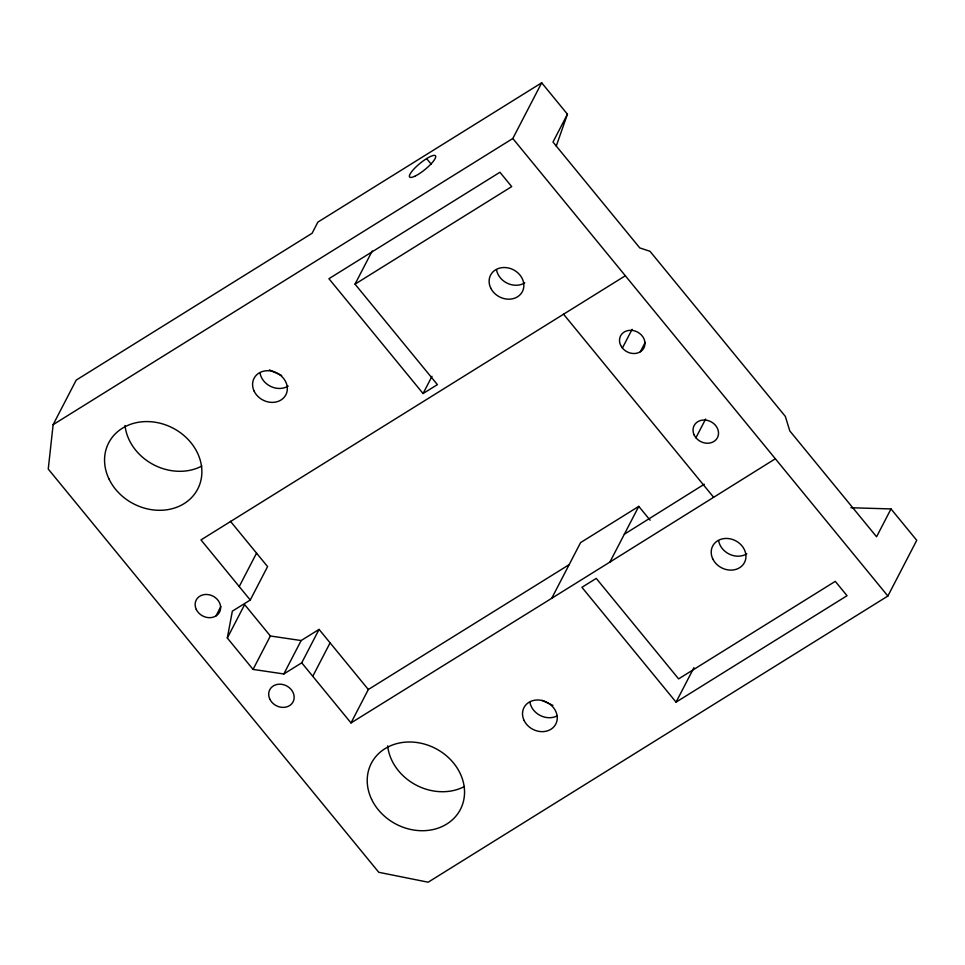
<?xml version="1.0" encoding="UTF-8"?>
<svg xmlns="http://www.w3.org/2000/svg" width="965" height="965" viewBox="0 0 965 965"><rect width="100%" height="100%" fill="white"/><g stroke="black" fill="none" stroke-linecap="round" stroke-linejoin="round"><path stroke-width="1.45" d="M556.25 146.089L567.432 114.196L541.691 82.797L317.871 222.119L312.105 233.265L76.211 380.101L53.135 424.648L48.25 469.05L378.775 872.3L428.158 882.203L887.872 596.032L916.75 540.328L891.009 508.929L850.925 507.747M301.731 662.822L351.007 722.93L368.328 689.505L319.065 629.397L301.731 662.822L283.831 673.968L253.059 669.408L227.318 638.01L232.348 611.171L250.261 600.025L267.582 566.6L230.43 521.281M351.007 722.93L551.715 598.3L580.592 542.595L638.782 506.372L650.133 520.231M355.024 284.144L511.703 186.619L499.93 172.265L328.932 278.704L423.068 393.539L437.398 384.625L355.024 284.144L372.213 250.984M215.979 615.935L220.828 606.587M239.224 586.563L256.545 553.15M227.318 638.01L244.64 604.597L270.381 635.995L301.152 640.543L319.065 629.397M53.135 424.648L512.813 138.502L541.691 82.797M253.059 669.408L270.381 635.995M567.432 114.196L552.993 142.048L639.771 247.909L650.012 251.31L785.329 416.385L789.792 430.921L876.57 536.781L891.009 508.929M423.068 393.539L432.006 376.302M283.831 673.968L301.152 640.543M312.769 676.284L330.09 642.859M622.389 348.051L632.099 329.33M640.326 351.791L645.187 342.43M551.715 598.3L609.904 562.076L638.782 506.372M695.934 437.76L705.632 419.039M676.055 702.146L847.041 595.707L835.28 581.352L678.612 678.877L596.249 578.397L581.919 587.323L676.055 702.146L693.932 667.671M624.343 534.224L704.281 484.225M609.904 562.076L775.353 458.773M250.261 600.025L200.985 539.918L625.332 275.761M368.328 689.505L568.952 564.778M542.053 700.397L552.897 705.379M269.452 369.897L281.647 375.494M512.813 138.502L887.872 596.032M563.56 314.216L713.581 497.228M426.602 158.586L431.258 164.267M464.467 786.487A50.144 42.665 27.4 0 1 387.665 745.909M201.794 466.071A50.144 42.665 27.4 0 1 125.004 425.481M746.838 553.813A17.913 15.235 27.4 0 1 718.66 540.87M524.743 282.878A17.913 15.235 27.4 0 1 496.565 269.935M556.926 716.018A17.913 15.235 27.4 0 1 529.954 702.411M288.209 386.084A17.913 15.235 27.4 0 1 260.031 373.141M415.42 175.944A16.719 3.957 -39.3 0 0 435.722 156.837A16.719 3.957 -39.3 0 0 416.566 166.39A16.719 3.957 -39.3 0 0 415.42 175.944M371.561 799.213A50.144 42.665 27.4 0 0 455.444 816.692A50.144 42.665 27.4 0 0 420.619 743.159A50.144 42.665 27.4 0 0 371.561 799.213M108.9 478.797A50.144 42.665 27.4 0 0 192.783 496.275A50.144 42.665 27.4 0 0 157.958 422.742A50.144 42.665 27.4 0 0 108.9 478.797M269.826 699.155A13.136 11.17 27.4 0 0 291.792 703.726A13.136 11.17 27.4 0 0 282.673 684.475A13.136 11.17 27.4 0 0 269.826 699.155M196.281 609.434A13.136 11.17 27.4 0 0 218.259 614.017A13.136 11.17 27.4 0 0 209.14 594.754A13.136 11.17 27.4 0 0 196.281 609.434M620.64 345.289A13.136 11.17 27.4 0 0 642.606 349.861A13.136 11.17 27.4 0 0 633.486 330.609A13.136 11.17 27.4 0 0 620.64 345.289M694.173 434.998A13.136 11.17 27.4 0 0 716.151 439.57A13.136 11.17 27.4 0 0 707.031 420.318A13.136 11.17 27.4 0 0 694.173 434.998M712.761 558.88A17.913 15.235 27.4 0 0 742.712 565.116A17.913 15.235 27.4 0 0 730.276 538.856A17.913 15.235 27.4 0 0 712.761 558.88M490.666 287.944A17.913 15.235 27.4 0 0 520.618 294.192A17.913 15.235 27.4 0 0 508.181 267.932A17.913 15.235 27.4 0 0 490.666 287.944M524.067 720.421A17.913 15.235 27.4 0 0 554.019 726.657A17.913 15.235 27.4 0 0 541.582 700.397A17.913 15.235 27.4 0 0 524.067 720.421M254.133 391.139A17.913 15.235 27.4 0 0 284.096 397.387A17.913 15.235 27.4 0 0 271.66 371.127A17.913 15.235 27.4 0 0 254.133 391.139"/></g></svg>
